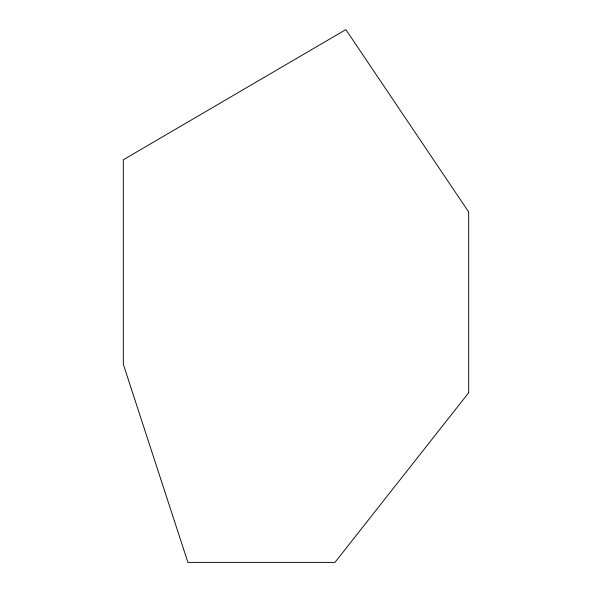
<?xml version="1.0" encoding="UTF-8"?>
<svg xmlns="http://www.w3.org/2000/svg" width="592" height="592" viewBox="0 0 592 592"><rect width="100%" height="100%" fill="white"/><g stroke="black" fill="none" stroke-linecap="round" stroke-linejoin="round"><path stroke-width="0.89" d="M468.679 392.748L334.931 562.4L187.923 562.4L123.321 364.302L123.321 159.773L345.846 29.6L468.679 211.966L468.679 392.748"/></g></svg>
